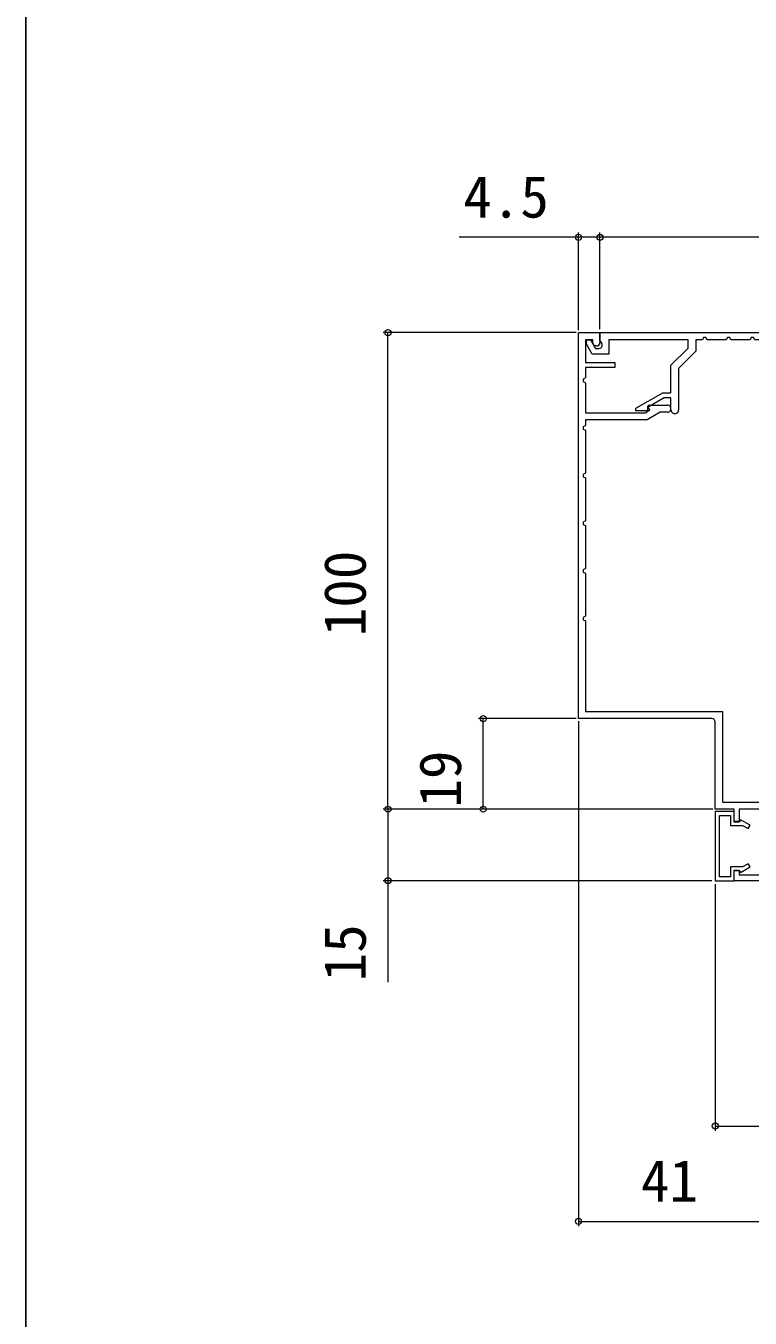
# Model space of a CAD drawing. Units: millimetres, scale not verified. Extents: x -525 to 525, y -785 to 780.
# Drawn here: x -525 to -373, y 335.2 to 606.4 of the extents above; entities that cross this region are included whole.
import ezdxf
from ezdxf.enums import TextEntityAlignment as Align

# ---------------------------------------------------------------- set-up
doc = ezdxf.new("R2010")
doc.units = ezdxf.units.MM
doc.header["$LTSCALE"] = 4
doc.layers.add('0-2_YKK_11', color=30, linetype='Continuous', lineweight=18)
doc.layers.add('0-5_YKK_D', color=6, linetype='Continuous', lineweight=18)
doc.layers.add('0-6_YKK_ZWAK', color=7, linetype='Continuous')
doc.styles.add('ＭＳ ゴシック', font='')
doc.styles.get('ＭＳ ゴシック').set_extended_font_data('MS Gothic')

msp = doc.modelspace()

# ---------------------------------------------------------------- linework, layer by layer
at = {"layer": '0-2_YKK_11'}
for p, q in [((-381.026, 461.04), (-409.026, 461.04)), ((-380.326, 442.04), (-380.326, 460.34))]:
    msp.add_line(p, q, dxfattribs=at)
for points in [[(-409.026, 461.04), (-409.026, 542.04), (-404.526, 542.04), (-404.526, 539.94)], [(-405.226, 539.24), (-405.68, 539.24), (-406.026, 539.84), (-406.026, 540.54), (-407.526, 540.54), (-407.526, 535.74), (-401.426, 535.74), (-401.426, 534.74), (-407.526, 534.74), (-407.526, 532.54), (-408.026, 532.285), (-408.026, 531.795), (-407.526, 531.54), (-407.526, 525.24), (-395.028, 525.24), (-394.048, 525.806), (-394.449, 526.5), (-394.253, 526.84), (-390.376, 526.84)], [(-389.626, 525.84), (-389.626, 528.34), (-391.062, 528.34), (-394.526, 526.34), (-394.526, 525.64), (-397.026, 525.64), (-397.026, 526.167), (-391.357, 529.44), (-389.626, 529.44), (-389.626, 535.203), (-386.026, 538.803), (-386.026, 540.54), (-402.626, 540.54), (-402.626, 537.54), (-406.126, 537.54), (-407.326, 539.619), (-407.326, 540.54), (-406.472, 540.54), (-405.433, 538.74), (-404.726, 538.74)], [(-404.526, 542.04), (-267.526, 542.04)], [(-404.026, 539.44), (-404.093, 539.69), (-404.526, 540.44), (-404.526, 542.04)], [(-367.026, 540.54), (-367.281, 541.04), (-367.771, 541.04), (-368.026, 540.54), (-372.026, 540.54), (-372.281, 541.04), (-372.771, 541.04), (-373.026, 540.54), (-377.026, 540.54), (-377.281, 541.04), (-377.771, 541.04), (-378.026, 540.54), (-382.026, 540.54), (-382.281, 541.04), (-382.771, 541.04), (-383.026, 540.54), (-384.426, 540.54), (-384.426, 538.14), (-388.026, 534.54), (-388.026, 525.84)], [(-390.376, 525.34), (-391.855, 525.34), (-394.626, 523.74), (-407.526, 523.74), (-407.526, 522.54), (-408.026, 522.285), (-408.026, 521.795), (-407.526, 521.54), (-407.526, 512.54), (-408.026, 512.285), (-408.026, 511.795), (-407.526, 511.54), (-407.526, 502.54), (-408.026, 502.285), (-408.026, 501.795), (-407.526, 501.54), (-407.526, 492.54), (-408.026, 492.285), (-408.026, 491.795), (-407.526, 491.54), (-407.526, 482.54), (-408.026, 482.285), (-408.026, 481.795), (-407.526, 481.54), (-407.526, 462.54), (-378.826, 462.54), (-378.826, 443.54), (-368.026, 443.54)], [(-369.526, 442.04), (-375.326, 442.04), (-375.326, 439.34), (-376.326, 439.34), (-376.326, 442.04), (-380.326, 442.04)], [(-368.026, 427.04), (-376.326, 427.04), (-376.326, 429.24), (-375.326, 429.24), (-375.326, 428.24), (-369.526, 428.24)]]:
    msp.add_lwpolyline(points, dxfattribs=at)
msp.add_lwpolyline([(-380.326, 441.539), (-380.326, 427.039), (-376.326, 427.039), (-376.326, 429.139), (-375.226, 429.139), (-375.01, 428.766), (-373.026, 429.912), (-373.426, 430.605), (-374.578, 429.939), (-377.126, 429.939), (-377.126, 427.839), (-379.426, 427.839), (-379.426, 440.739), (-377.126, 440.739), (-377.126, 438.639), (-374.578, 438.639), (-373.426, 437.974), (-373.026, 438.667), (-375.01, 439.813), (-375.226, 439.439), (-376.326, 439.439), (-376.326, 441.539)], close=True, dxfattribs=at)
for centre, radius, start, end in [((-405.226, 539.94), 0.7, 270.00001, 359.99999), ((-404.726, 539.44), 0.7, 270.00001, 359.99999), ((-390.376, 526.09), 0.75, 269.99999, 90.00001), ((-388.826, 525.84), 0.8, 179.99999, 0.00001), ((-381.026, 460.34), 0.7, 0.00001, 89.99999)]:
    msp.add_arc(centre, radius, start, end, dxfattribs=at)
at = {"layer": '0-5_YKK_D'}
for p, q in [((-409.026, 542.54), (-409.026, 563.04)), ((-404.526, 542.74), (-404.526, 563.04)), ((-409.026, 460.54), (-409.026, 354.54)), ((-380.826, 442.04), (-450.026, 442.04)), ((-381.026, 427.039), (-450.026, 427.039)), ((-380.326, 426.34), (-380.326, 374.54)), ((-409.026, 355.54), (-368.026, 355.54))]:
    msp.add_line(p, q, dxfattribs=at)
at = {"layer": '0-5_YKK_D', "color": 30}
for p, q in [((-404.526, 542.74), (-404.526, 563.04)), ((-267.526, 562.04), (-404.526, 562.04)), ((-409.526, 542.04), (-450.026, 542.04)), ((-449.026, 442.04), (-449.026, 542.04)), ((-409.526, 461.04), (-430.026, 461.04)), ((-429.026, 442.04), (-429.026, 461.04)), ((-380.826, 442.04), (-450.026, 442.04)), ((-380.826, 442.04), (-430.026, 442.04))]:
    msp.add_line(p, q, dxfattribs=at)
at = {"layer": '0-5_YKK_D'}
for points in [[(-404.526, 562.04), (-409.026, 562.04), (-434.076, 562.04)], [(-449.026, 442.04), (-449.026, 427.039), (-449.026, 405.762)], [(-380.326, 375.54), (-368.026, 375.54), (-335.476, 375.54)]]:
    msp.add_lwpolyline(points, dxfattribs=at)
for centre in [(-409.026, 562.04), (-404.526, 562.04), (-449.026, 442.04), (-449.026, 427.039), (-380.326, 375.54), (-409.026, 355.54)]:
    msp.add_circle(centre, 0.637, dxfattribs=at)
at = {"layer": '0-5_YKK_D', "color": 30}
for centre in [(-404.526, 562.04), (-449.026, 542.04), (-429.026, 461.04), (-449.026, 442.04), (-429.026, 442.04)]:
    msp.add_circle(centre, 0.637, dxfattribs=at)
at = {"layer": '0-6_YKK_ZWAK'}
msp.add_line((-525, 745.4), (-525, -784.6), dxfattribs=at)

# ---------------------------------------------------------------- texts
at = {"layer": '0-5_YKK_D', "style": 'ＭＳ ゴシック'}
for s, p in [('4.5', (-433.19, 563.54)), ('41', (-395.924, 357.04))]:
    msp.add_text(s, height=8.798, dxfattribs=at).set_placement(p, align=Align.BOTTOM_LEFT)
at = {"layer": '0-5_YKK_D', "color": 30, "style": 'ＭＳ ゴシック'}
for s, p in [('100', (-451.026, 478.336)), ('19', (-431.026, 442.37))]:
    msp.add_text(s, height=8.798, rotation=90, dxfattribs=at).set_placement(p, align=Align.BOTTOM_LEFT)
at = {"layer": '0-5_YKK_D', "style": 'ＭＳ ゴシック'}
msp.add_text('15', height=8.798, rotation=90, dxfattribs=at).set_placement((-451.026, 405.921), align=Align.BOTTOM_LEFT)

doc.saveas('drawing.dxf')
